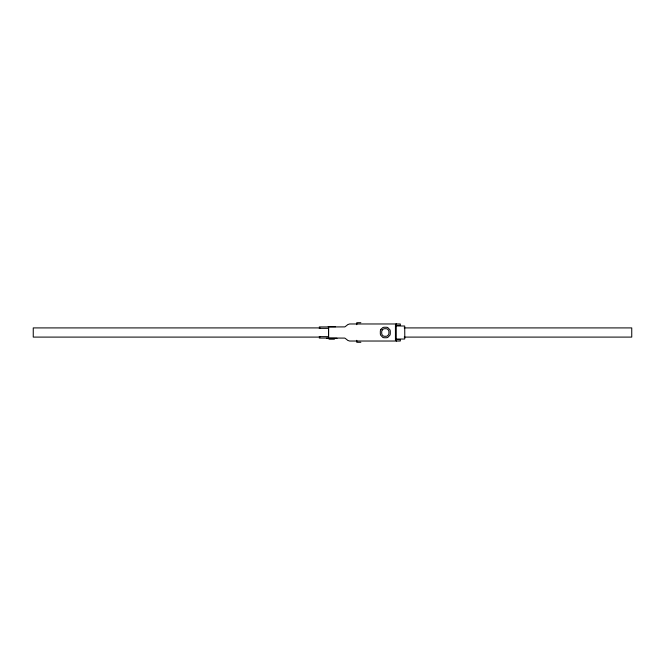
<?xml version="1.0" encoding="UTF-8"?>
<svg xmlns="http://www.w3.org/2000/svg" width="665" height="665" viewBox="0 0 665 665"><rect width="100%" height="100%" fill="white"/><g stroke="black" fill="none" stroke-linecap="round" stroke-linejoin="round"><path stroke-width="1" d="M328.568 328.452L328.568 336.548M396.249 325.551L396.257 339.516M396.274 325.459L400.272 325.385M328.585 326.939L328.585 338.061M334.437 339.2L329 339.2M396.564 323.971L395.6 324.179L395.434 325.501L395.442 340.264L396.564 341.029M360.854 322.7L356.773 322.7L356.773 324.678M396.215 325.958L404.711 326.025L404.81 338.568L404.636 339.034L396.215 339.042M328.186 326.706L335.26 326.706M319.233 326.939L335.26 326.939M335.675 326.939L344.811 326.897L347.08 325.235A3.425 2.785 -90 0 1 347.612 324.678L349.582 323.971L400.288 323.971L400.288 325.36M320.031 327.912L33.25 327.912L33.25 337.097L320.031 337.097M404.195 327.912L631.75 327.912L631.75 337.097L404.195 337.097M319.233 328.352L328.66 328.352M319.233 336.648L328.66 336.648M319.233 338.061L337.022 338.061M337.67 338.061L344.811 338.103L347.08 339.765A3.425 2.785 -90 0 0 347.612 340.322L349.582 341.029L400.288 341.029L400.288 339.64M326.424 338.294L337.022 338.294M400.272 339.615L396.282 339.557M360.854 342.3L356.773 342.3L356.773 340.322M380.87 329.375L380.638 329.873A4.422 4.422 0 0 0 380.33 331.494L380.33 333.506A4.422 4.422 0 0 0 380.638 335.127L382.807 337.413A3.84 3.84 0 0 0 384.345 337.737L386.257 337.737A3.84 3.84 0 0 0 387.795 337.413L389.973 335.127A4.422 4.422 0 0 0 390.272 333.506L390.272 331.494A4.422 4.422 0 0 0 389.973 329.873L387.795 327.587A3.84 3.84 0 0 0 386.257 327.263L384.345 327.263A3.84 3.84 0 0 0 382.807 327.587L380.87 329.375M382.3 329.906L382.084 330.239A3.184 3.184 0 0 0 381.702 331.769L381.702 333.232A3.184 3.184 0 0 0 382.084 334.761L383.156 335.883A2.801 2.801 0 0 0 384.611 336.291L385.999 336.291A2.785 2.785 0 0 0 387.113 336.058L388.518 334.761A3.184 3.184 0 0 0 388.909 333.232L388.909 331.769A3.184 3.184 0 0 0 388.518 330.239L387.454 329.117A2.801 2.801 0 0 0 385.999 328.709L384.611 328.709A2.785 2.785 0 0 0 383.497 328.942L382.3 329.906"/></g></svg>
